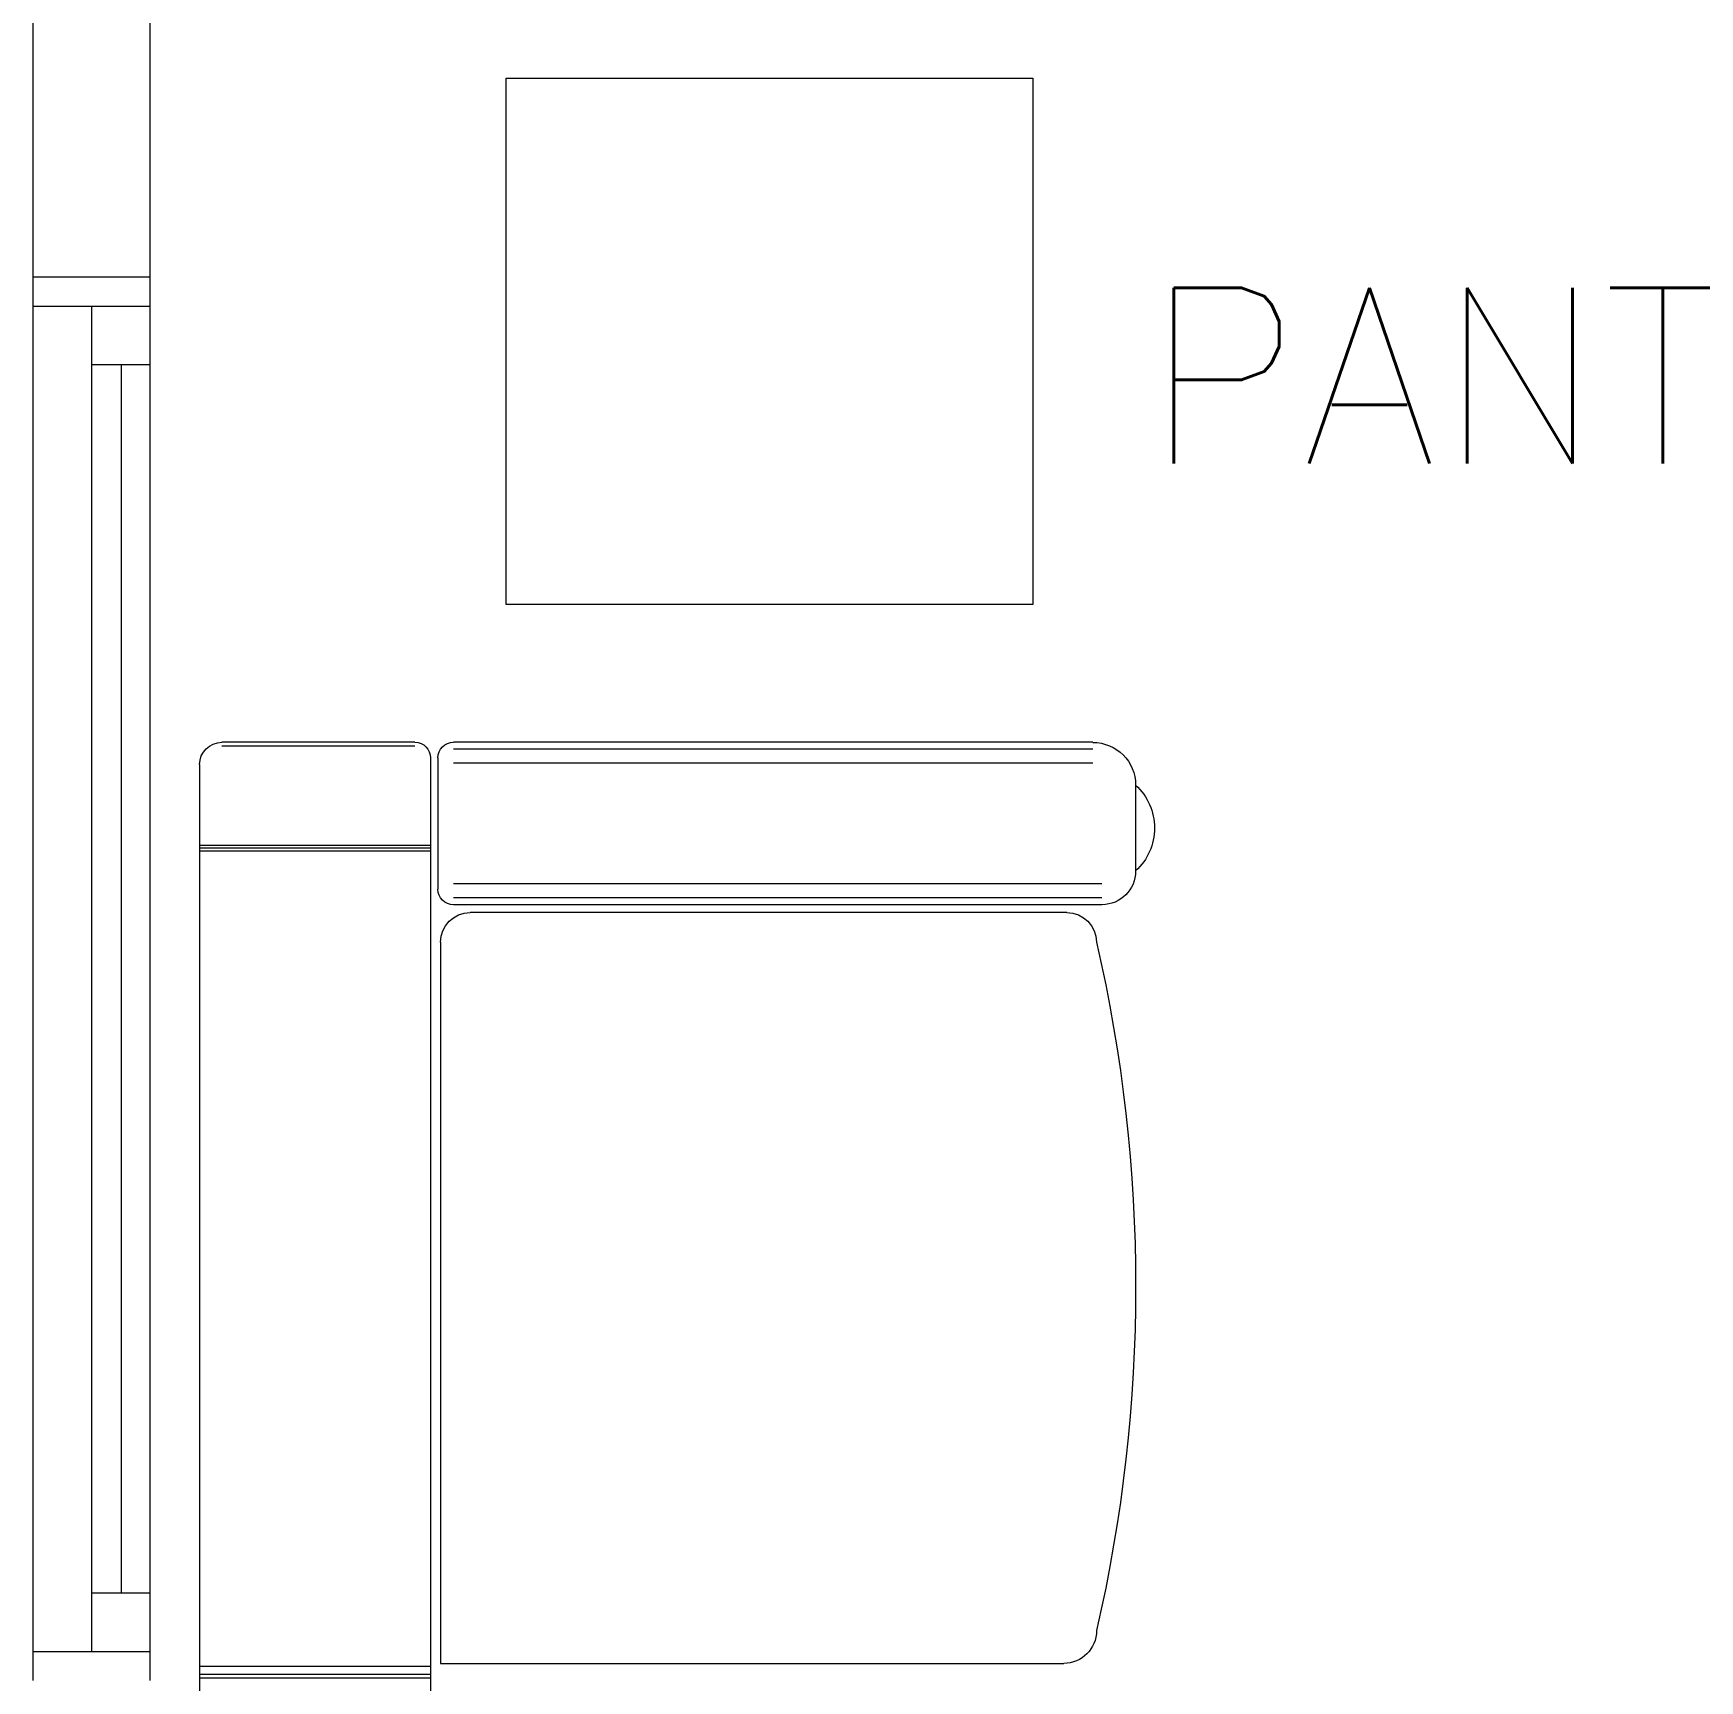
# Model space of a CAD drawing. Header units: inches. Extents: x -501855 to 57169, y -29325 to 19878.
# Drawn here: x 10398 to 11822, y -7547 to -6139 of the extents above; entities that cross this region are included whole.
import ezdxf

# ---------------------------------------------------------------- set-up
doc = ezdxf.new("R2010")
doc.units = ezdxf.units.IN
doc.header["$LTSCALE"] = 25
doc.header["$MEASUREMENT"] = 0
doc.linetypes.add('DASHDOT', pattern=[25.4, 12.7, -6.35, 0, -6.35])
for name, color, linetype, lineweight in [('00-Ground Floor$0$72_EGR_BASE_TEXT', 252, 'Continuous', 5), ('00-Ground Floor$0$Aluminum', 251, 'Continuous', 5), ('00-Ground Floor$0$LOADING', 253, 'Continuous', 5), ('00-Ground Floor$0$Walls', 251, 'Continuous', 5), ('E-LITE-CLNG-CNDT', 6, 'DASHDOT', 35)]:
    doc.layers.add(name, color=color, linetype=linetype, lineweight=lineweight)
doc.styles.add('00-Ground Floor$0$SIMPLEX', font='SIMPLEX.shx', dxfattribs={"height": 150})

# ---------------------------------------------------------------- blocks, each defined once
blk = doc.blocks.new('00-Ground Floor$0$GF21008-P')
at = {"layer": '00-Ground Floor$0$LOADING'}
for p, q in [((-0.7709, 0), (0.7906, 0)), ((-0.7019, -0.1974), (-0.7019, 0)), ((-0.6994, -0.1974), (-0.6994, 0)), ((-0.6968, -0.1974), (-0.6968, 0)), ((0, -0.1974), (0, 0)), ((0.0069, -0.1974), (0.0069, 0)), ((0.0099, -0.1974), (0.0099, 0)), ((-0.79, -0.1841), (-0.79, -0.0191)), ((-0.7866, -0.1841), (-0.7866, -0.0191)), ((-0.7767, -0.1974), (0.7964, -0.1974)), ((-0.7767, -0.2037), (-0.6644, -0.2037)), ((-0.6191, -0.2059), (-0.0026, -0.2059)), ((-0.0026, -0.2059), (-0.0026, -0.7385)), ((-0.79, -0.7634), (-0.79, -0.217)), ((-0.784, -0.7634), (-0.784, -0.217)), ((-0.7722, -0.7634), (-0.7722, -0.217)), ((-0.6689, -0.7712), (-0.6689, -0.217)), ((-0.6571, -0.7712), (-0.6571, -0.217)), ((-0.6512, -0.7712), (-0.6512, -0.217)), ((-0.6444, -0.7413), (-0.6444, -0.2312)), ((-0.7533, -0.8), (-0.68, -0.8))]:
    blk.add_line(p, q, dxfattribs=at)
for centre, radius, start, end in [((-0.7709, -0.0191), 0.0191, 90, 180), ((-0.7767, -0.1841), 0.0133, 180, 270), ((-0.7767, -0.217), 0.0133, 90, 180), ((-0.6644, -0.217), 0.0133, 0, 90), ((-0.6191, -0.2312), 0.0253, 90, 180), ((-0.0307, -0.7385), 0.0281, 270, 0), ((-0.6191, -0.7413), 0.0253, 180, 270), ((-0.7533, -0.7634), 0.0366, 180, 270), ((-0.3249, 0.51), 1.31, 257.0217, 282.9783), ((-0.68, -0.7712), 0.0288, 270, 0), ((-0.7167, -0.7662), 0.0499, 222.6462, 317.3538)]:
    blk.add_arc(centre, radius, start, end, dxfattribs=at)
blk = doc.blocks.new('00-Ground Floor')
at = {"layer": '00-Ground Floor$0$Aluminum'}
for p, q in [((10397.9, -7547.4, 0), (10397.9, -6347.4, 0)), ((10497.9, -7547.4, 0), (10497.9, -6347.4, 0)), ((10397.9, -6372.4, 0), (10497.9, -6372.4, 0)), ((10447.9, -7522.4, 0), (10447.9, -6372.4, 0)), ((10447.9, -6422.4, 0), (10497.9, -6422.4, 0)), ((10472.9, -6422.4, 0), (10472.9, -7472.4, 0)), ((10447.9, -7472.4, 0), (10497.9, -7472.4, 0)), ((10397.9, -7522.4, 0), (10497.9, -7522.4, 0))]:
    blk.add_line(p, q, dxfattribs=at)
at = {"layer": '00-Ground Floor$0$LOADING'}
blk.add_lwpolyline([(10802, -6177.6), (11252, -6177.6), (11252, -6627.6), (10802, -6627.6)], close=True, dxfattribs=at)
at = {"layer": '00-Ground Floor$0$Walls'}
for p, q in [((10397.9, -6347.4, 0), (10397.9, -5837.4, 0)), ((10497.9, -6347.4, 0), (10497.9, -5847.4, 0)), ((10397.9, -6347.4, 0), (10497.9, -6347.4, 0))]:
    blk.add_line(p, q, dxfattribs=at)
at = {"layer": '00-Ground Floor$0$LOADING', "xscale": -1000, "yscale": 1000, "zscale": 1000, "rotation": 90.00000000000017}
blk.add_blockref('00-Ground Floor$0$GF21008-P', (10540, -7535.3), dxfattribs=at)
at = {"layer": '00-Ground Floor$0$72_EGR_BASE_TEXT', "insert": (12288.7, -6356.9), "char_height": 150, "attachment_point": 2, "style": '00-Ground Floor$0$SIMPLEX'}
blk.add_mtext('PANTRY / LOUNGE', dxfattribs=at)

msp = doc.modelspace()

# ---------------------------------------------------------------- block references
at = {"layer": 'E-LITE-CLNG-CNDT'}
msp.add_blockref('00-Ground Floor', (0, 0), dxfattribs=at)

doc.saveas('drawing.dxf')
